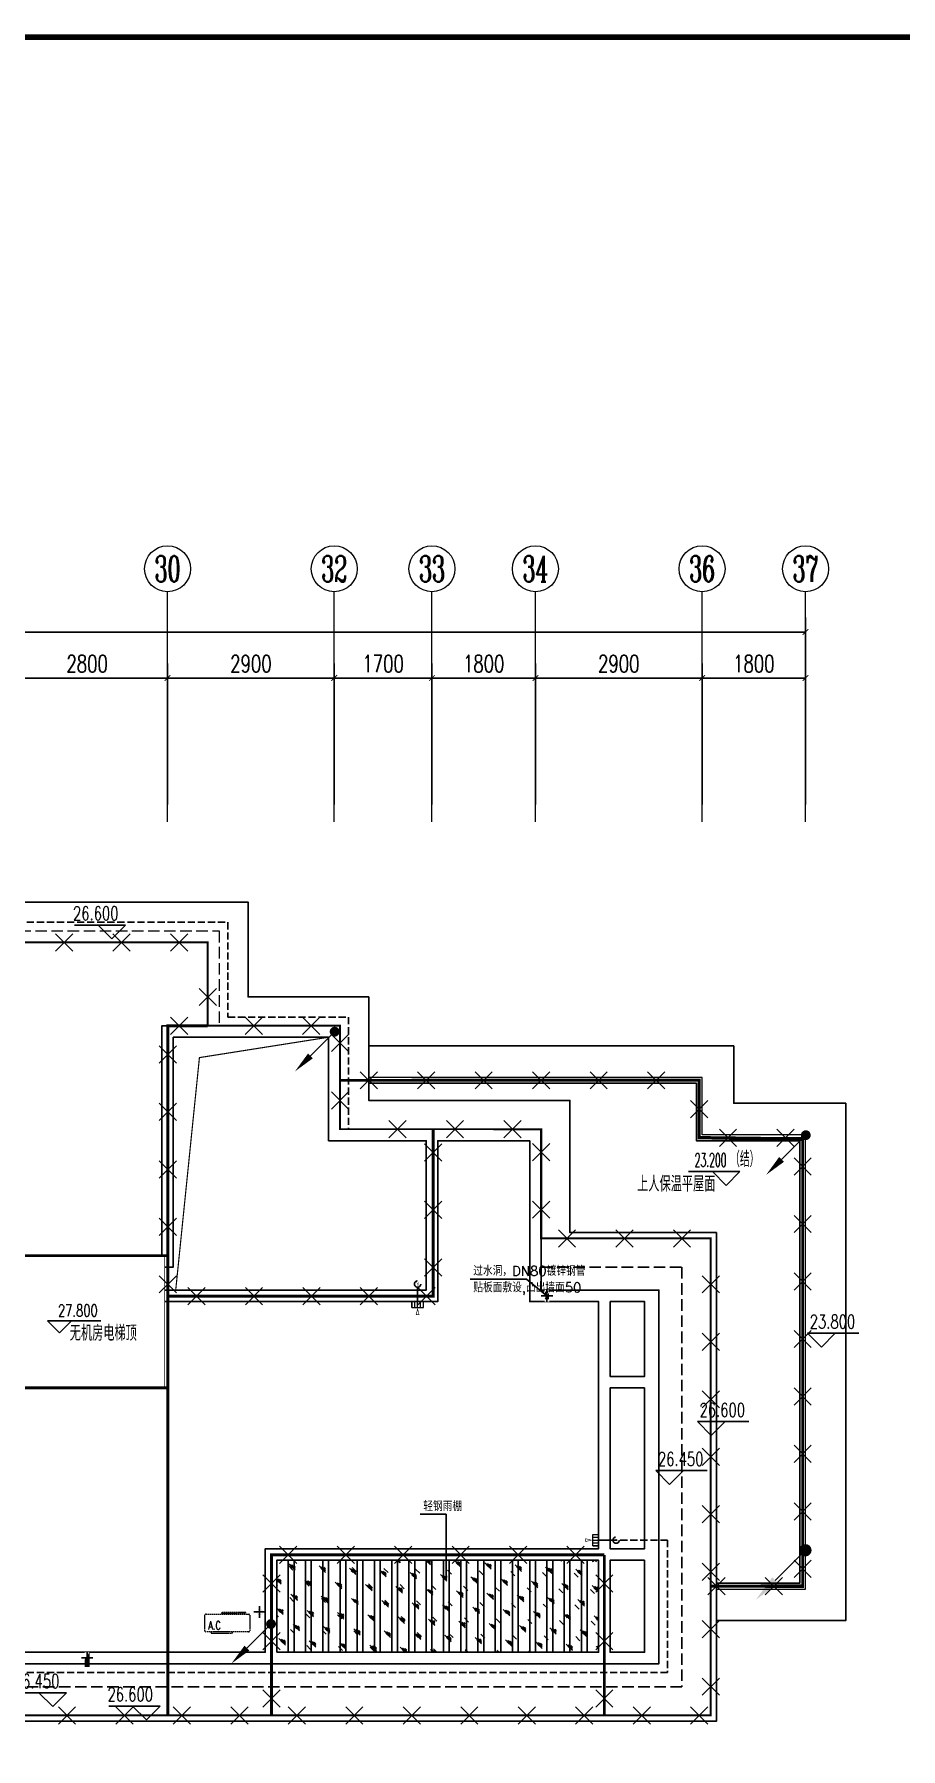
# Model space of a CAD drawing. Extents: x 3753737 to 4713801, y -857380 to 24339.
# Drawn here: x 4589929 to 4605004, y -719756 to -689927 of the extents above; entities that cross this region are included whole.
import ezdxf
from ezdxf.enums import TextEntityAlignment as Align

# ---------------------------------------------------------------- set-up
doc = ezdxf.new("R2010")
doc.units = 0
doc.header["$LTSCALE"] = 1000
doc.header["$MEASUREMENT"] = 0
for name, pattern in [('#P_--_20B1_001_t3$0$DASH', [0.35, 0.25, -0.1]), ('__DASH', [0.35, 0.25, -0.1]), ('DASH', [0.35, 0.25, -0.1])]:
    doc.linetypes.add(name, pattern=pattern)
doc.layers.get('0').update_dxf_attribs({"linetype": 'CONTINUOUS'})
doc.layers.get('Defpoints').update_dxf_attribs({"linetype": 'CONTINUOUS'})
for name, color, linetype in [('!!电气', 1, 'CONTINUOUS'), ('$RECOVER_210609100354-0', 7, 'CONTINUOUS'), ('DIM_ELEV', 3, 'CONTINUOUS'), ('DIM_LEAD', 3, 'CONTINUOUS'), ('LWIRE', 4, 'CONTINUOUS'), ('ROOF', 183, 'CONTINUOUS'), ('VPIPE-凝结', 150, 'CONTINUOUS'), ('VPIPE-雨水', 4, 'DASH'), ('WIRE-避雷', 4, 'CONTINUOUS'), ('保温', 6, 'CONTINUOUS'), ('机电标识类', 1, 'CONTINUOUS'), ('污水', 3, 'CONTINUOUS'), ('看线', 185, 'CONTINUOUS')]:
    doc.layers.add(name, color=color, linetype=linetype)
for name, color, linetype, lineweight in [('AXIS', 114, 'CONTINUOUS', 20), ('AXIS_TEXT', 7, 'CONTINUOUS', 20), ('PUB_TEXT', 7, 'CONTINUOUS', 20), ('图框', 147, 'CONTINUOUS', 20), ('平面-分水线', 189, 'CONTINUOUS', 15), ('平面-栏杆', 56, 'CONTINUOUS', 15), ('平面-看线', 252, 'CONTINUOUS', 15), ('平面-空调预留孔', 252, 'CONTINUOUS', 15), ('空调', 76, 'CONTINUOUS', 13)]:
    doc.layers.add(name, color=color, linetype=linetype, lineweight=lineweight)
doc.styles.add('_TCH_AXIS', font='COMPLEX', dxfattribs={"bigfont": 'GBCBIG'})
doc.styles.add('_TCH_DIM', font='SIMPLEX', dxfattribs={"bigfont": 'GBCBIG'})
doc.styles.add('_TCH_DIM_T3', font='SIMPLEX.shx', dxfattribs={"width": 0.7058823529411765, "bigfont": 'GBCBIG.shx'})
doc.styles.add('COMPLEX', font='COMPLEX')
doc.styles.get("Standard").update_dxf_attribs({"font": 'gbenor.shx', "bigfont": 'gbcbig.shx'})
doc.styles.add('TG_LINETYPE_THUND', font='SIMPLEX', dxfattribs={"width": 0.8, "height": 5.5, "bigfont": 'HZTXT'})
doc.linetypes.add('TG_×', pattern='A,2,0,["×",TG_LINETYPE_THUND,S=0.1,R=0,X=-0.23,Y=-0.21],0', length=2)
doc.dimstyles.new('_TCH_ARCH&&100', dxfattribs={"dimtxt": 297.5, "dimasz": 100, "dimexe": 250, "dimexo": 300, "dimgap": 100, "dimtad": 1, "dimdec": 0, "dimzin": 0, "dimdsep": 46, "dimtxsty": '_TCH_DIM_T3', "dimblk": 'ARCHTICK', "dimcen": 0.09, "dimclrt": 7, "dimazin": 2, "dimtfac": 1, "dimtdec": 0, "dimtix": 1, "dimtmove": 2, "dimatfit": 3, "dimfxl": 1, "dimtolj": 1, "dimtzin": 0, "dimarcsym": 0})

# ---------------------------------------------------------------- blocks, each defined once
blk = doc.blocks.new('rtyryrtyeeretee')
at = {"layer": '平面-空调预留孔', "color": 252, "linetype": 'DASH', "ltscale": 0.1}
for p, q in [((669748.8674389471, 343882.007023841), (669748.8674389471, 343872.007023841)), ((669758.8674389471, 343862.007023841), (670111.7031072036, 343862.007023841)), ((670121.7031072036, 343872.007023841), (670121.7031072036, 343882.007023841))]:
    blk.add_line(p, q, dxfattribs=at)
blk.add_lwpolyline([(670402.0143738759, 343882.0070238413), (669662.0143738759, 343882.007023841, -0.414213562373517), (669642.0143738759, 343902.007023841), (669642.0143738764, 344172.007023841, -0.414213562372746), (669662.0143738764, 344192.007023841), (670402.0143738755, 344192.007023841, -0.4142135623727947), (670422.0143738755, 344172.007023841), (670422.0143738759, 343902.0070238415, -0.4142135623733224)], format="xyb", close=True, dxfattribs=at)
blk.add_lwpolyline([(670352.8023801355, 344221.1163422599), (669932.984234771, 344221.1163422599), (669932.984234771, 344206.0022866031), (670352.8023801355, 344206.0022866031)], close=True, dxfattribs=at)
for centre, start, end in [((669758.8674389471, 343872.007023841), 180, 270), ((670111.7031072036, 343872.007023841), 270, 0)]:
    blk.add_arc(centre, 10, start, end, dxfattribs=at)
at = {"layer": '平面-空调预留孔', "color": 252, "linetype": 'DASH', "ltscale": 0.1, "style": '_TCH_DIM', "width": 0.7058823529411765}
blk.add_text('A.C', height=146.88, dxfattribs=at).set_placement((669701.4101996182, 343921.6318135191))
blk = doc.blocks.new('DFSFSF')
at = {"layer": '平面-分水线'}
for p, q in [((697141.9143252881, 775567.7311356195), (697141.9143252881, 775667.5561356199)), ((697342.3369560526, 775667.5561356199), (697142.6869560517, 775667.5561356199)), ((697342.3369560526, 775567.7311356195), (697142.6869560517, 775567.7311356195)), ((697193.1069603423, 775567.7311356195), (697193.1069603423, 775667.5561356199)), ((697242.5119560522, 775567.7311356195), (697242.5119560522, 775667.5561356199)), ((697291.916951762, 775567.7311356195), (697291.916951762, 775667.5561356199)), ((697342.3369560526, 775667.5561356199), (697342.3369560526, 775567.7311356195)), ((697342.3369560526, 775567.7311356195), (697342.3369560526, 775667.5561356199))]:
    blk.add_line(p, q, dxfattribs=at)
blk = doc.blocks.new('DFGDGDGD')
at = {"layer": '平面-分水线', "const_width": 10}
blk.add_lwpolyline([(697267.5119560522, 775440.6606483405), (697242.5119560522, 775540.6606483405), (697217.5119560522, 775440.6606483405)], close=True, dxfattribs=at)
blk.add_blockref('DFSFSF', (0, 0))
blk = doc.blocks.new('GDGDGDRGDR')
at = {"linetype": '__DASH', "ltscale": 0.1}
blk.add_wipeout([(425935.0893827186, 371498.33181868016), (425734.9359355549, 371498.33181859215), (425734.9359352478, 371418.331818531), (425935.08938238653, 371418.3318185004)], dxfattribs=at).dxf.layer = '污水'
at = {"layer": '机电标识类', "color": 250, "linetype": 'DASH', "ltscale": 400}
for p, q in [((425935.0893824034, 371458.3318185734), (425734.9359355539, 371458.3318185735)), ((425834.8193114293, 371358.3318185735), (425834.8193114294, 371558.3318185735))]:
    blk.add_line(p, q, dxfattribs=at)
at = {"layer": '污水', "linetype": '__DASH', "ltscale": 0.1, "const_width": 10}
blk.add_lwpolyline([(425935.0893824034, 371498.3318185734), (425734.9359355539, 371498.3318185735), (425734.9359355539, 371418.3318185735), (425935.0893824033, 371418.3318185734)], close=True, dxfattribs=at)
blk = doc.blocks.new('GDGDFDS')
at = {"layer": '保温', "linetype": 'Continuous', "ltscale": 10}
h = blk.add_hatch(dxfattribs=at)
h.set_pattern_fill('玻璃1', color=132, scale=50, style=0)
h.set_pattern_definition([(45, (100, 20), (-244.9417890030201, 244.9417890030201), [112, -288]), (45, (148, 40), (-244.9417890030201, 244.9417890030201), [48, -352]), (45, (100, 40), (-244.9417890030201, 244.9417890030201), [80, -320]), (45, (124, 20), (268.7005768508881, -268.7005768508881), [100, -300]), (45, (100, 0), (-244.9417890030201, 244.9417890030201), [160, -240]), (45, (100, 60), (-244.9417890030201, 244.9417890030201), [40, -360])])
h.paths.add_polyline_path([(429816.6387731368, 209506.9320951914), (429816.6387731368, 211106.9481932656), (424216.5786592269, 211107.0174670814), (424216.5786592269, 209507.0013690073)])
at = {"layer": '保温', "color": 252, "linetype": 'Continuous', "ltscale": 10, "true_color": 0x939598}
for p, q in [((424416.5786451383, 211107.0174653204), (424416.5786733155, 209507.0013672462)), ((424516.5786451383, 211107.0174670815), (424516.5786733155, 209507.0013690073)), ((424716.5786451387, 211106.9979751434), (424716.5786733159, 209506.9818770693)), ((424816.5786451387, 211106.9979769045), (424816.5786733159, 209506.9818788304)), ((425016.5786451388, 211106.9914819399), (425016.578673316, 209506.9753838657)), ((425116.5786451388, 211106.991483701), (425116.578673316, 209506.9753856268)), ((425316.5786451389, 211106.9849887363), (425316.5786733161, 209506.9688906622)), ((425416.5786451389, 211106.9849904974), (425416.5786733161, 209506.9688924233)), ((425616.578645139, 211106.9784955328), (425616.5786733162, 209506.9623974587)), ((425716.578645139, 211106.9784972939), (425716.5786733162, 209506.9623992197)), ((425916.5786451384, 211107.0174917362), (425916.5786733156, 209507.0013936621)), ((426016.5786451384, 211107.0174934973), (426016.5786733156, 209507.0013954232)), ((426216.5786451393, 211106.9655091257), (426216.5786733165, 209506.9494110516)), ((426316.5786451393, 211106.9655108868), (426316.5786733165, 209506.9494128127)), ((426516.5786451394, 211106.9590159222), (426516.5786733166, 209506.942917848)), ((426616.5786451394, 211106.9590176833), (426616.5786733166, 209506.9429196091)), ((426816.5786451395, 211106.9525227187), (426816.5786733167, 209506.9364246445)), ((426916.5786451395, 211106.9525244797), (426916.5786733167, 209506.9364264056)), ((427116.5786451396, 211106.9460295151), (427116.5786733169, 209506.929931441)), ((427216.5786451396, 211106.9460312762), (427216.5786733169, 209506.929933202)), ((427416.5786451384, 211107.0175181521), (427416.5786733156, 209507.001420078)), ((427516.5786451384, 211107.0175199132), (427516.5786733156, 209507.0014218391)), ((427716.5786451399, 211106.933043108), (427716.5786733172, 209506.9169450339)), ((427816.5786451399, 211106.9330448691), (427816.5786733172, 209506.916946795)), ((428016.5786451385, 211107.0175287185), (428016.5786733157, 209507.0014306443)), ((428116.5786451385, 211107.0175304796), (428116.5786733157, 209507.0014324054)), ((428316.5786451402, 211106.920056701), (428316.5786733174, 209506.9039586268)), ((428416.5786451402, 211106.920058462), (428416.5786733174, 209506.9039603879)), ((428616.5786451384, 211107.0175392848), (428616.5786733156, 209507.0014412107)), ((428716.5786451384, 211107.0175410459), (428716.5786733156, 209507.0014429718)), ((428916.5786451403, 211106.9070702939), (428916.5786733176, 209506.8909722197)), ((429016.5786451403, 211106.9070720549), (429016.5786733176, 209506.8909739808)), ((429216.5786451405, 211106.9005770904), (429216.5786733177, 209506.8844790162)), ((429316.5786451405, 211106.9005788514), (429316.5786733177, 209506.8844807773)), ((429516.5786451406, 211106.8940838868), (429516.5786733178, 209506.8779858127)), ((429616.5786451406, 211106.8940856479), (429616.5786733178, 209506.8779875737))]:
    blk.add_line(p, q, dxfattribs=at)
blk = doc.blocks.new('_ArchTick')
at = {"color": 0, "linetype": 'ByBlock', "const_width": 0.15}
blk.add_lwpolyline([(-0.5, -0.5), (0.5, 0.5)], dxfattribs=at)
blk = doc.blocks.new('*D678')
at = {"layer": 'AXIS', "color": 0, "lineweight": -2, "transparency": 16777216}
for p, q in [((1.86079389109599e-09, 14849.99999753456), (1.860992896200931e-09, 18099.99999884133)), ((49999.99999929743, 14849.99999756904), (49999.99999929743, 18099.99999884133)), ((1.860977588115942e-09, 17849.99999884133), (49999.99999929743, 17849.99999884133))]:
    blk.add_line(p, q, dxfattribs=at)
at = {"layer": 'Defpoints', "color": 0, "transparency": 16777216}
for p in [(49999.99999929743, 17849.99999884133), (1.860775521394003e-09, 14549.99999753456), (49999.99999929743, 14549.99999756904)]:
    blk.add_point(p, dxfattribs=at)
at = {"layer": 'AXIS', "color": 0, "lineweight": -2, "transparency": 16777216, "xscale": 100, "yscale": 100, "zscale": 100, "rotation": 180}
blk.add_blockref('_ArchTick', (1.860977588115942e-09, 17849.99999884133), dxfattribs=at)
at = {"layer": 'AXIS', "color": 0, "lineweight": -2, "transparency": 16777216, "xscale": 100, "yscale": 100, "zscale": 100}
blk.add_blockref('_ArchTick', (49999.99999929743, 17849.99999884133), dxfattribs=at)
at = {"layer": 'AXIS', "color": 7, "transparency": 16777216, "insert": (24999.99999964965, 18098.74999884133), "char_height": 297.5, "attachment_point": 5, "style": '_TCH_DIM_T3'}
blk.add_mtext('\\A1;50000', dxfattribs=at)
blk = doc.blocks.new('*D690')
at = {"layer": 'AXIS', "color": 0, "lineweight": -2, "transparency": 16777216}
for p, q in [((48199.99999929756, 14849.9999976932), (48199.99999929756, 17299.99999761824)), ((48199.99999929756, 17049.99999761824), (49999.99999929779, 17049.99999761824)), ((49999.99999929779, 14849.99999760324), (49999.99999929779, 17299.99999761824))]:
    blk.add_line(p, q, dxfattribs=at)
at = {"layer": 'Defpoints', "color": 0, "transparency": 16777216}
for p in [(49999.99999929779, 17049.99999761824), (48199.99999929756, 14549.9999976932), (49999.99999929779, 14549.99999760324)]:
    blk.add_point(p, dxfattribs=at)
at = {"layer": 'AXIS', "color": 0, "lineweight": -2, "transparency": 16777216, "xscale": 100, "yscale": 100, "zscale": 100, "rotation": 180}
blk.add_blockref('_ArchTick', (48199.99999929756, 17049.99999761824), dxfattribs=at)
at = {"layer": 'AXIS', "color": 0, "lineweight": -2, "transparency": 16777216, "xscale": 100, "yscale": 100, "zscale": 100}
blk.add_blockref('_ArchTick', (49999.99999929779, 17049.99999761824), dxfattribs=at)
at = {"layer": 'AXIS', "color": 7, "transparency": 16777216, "insert": (49099.99999929767, 17298.74999761824), "char_height": 297.5, "attachment_point": 5, "style": '_TCH_DIM_T3'}
blk.add_mtext('\\A1;1800', dxfattribs=at)
blk = doc.blocks.new('*D691')
at = {"layer": 'AXIS', "color": 0, "lineweight": -2, "transparency": 16777216}
for p, q in [((45300.00000007294, 14849.99999783813), (45300.00000007294, 17299.99999773569)), ((45300.00000007294, 17049.99999773569), (48199.99999929756, 17049.99999773569)), ((48199.99999929756, 14849.9999976932), (48199.99999929756, 17299.99999773569))]:
    blk.add_line(p, q, dxfattribs=at)
at = {"layer": 'Defpoints', "color": 0, "transparency": 16777216}
for p in [(48199.99999929756, 17049.99999773569), (45300.00000007294, 14549.99999783813), (48199.99999929756, 14549.9999976932)]:
    blk.add_point(p, dxfattribs=at)
at = {"layer": 'AXIS', "color": 0, "lineweight": -2, "transparency": 16777216, "xscale": 100, "yscale": 100, "zscale": 100, "rotation": 180}
blk.add_blockref('_ArchTick', (45300.00000007294, 17049.99999773569), dxfattribs=at)
at = {"layer": 'AXIS', "color": 0, "lineweight": -2, "transparency": 16777216, "xscale": 100, "yscale": 100, "zscale": 100}
blk.add_blockref('_ArchTick', (48199.99999929756, 17049.99999773569), dxfattribs=at)
at = {"layer": 'AXIS', "color": 7, "transparency": 16777216, "insert": (46749.99999968525, 17298.74999773569), "char_height": 297.5, "attachment_point": 5, "style": '_TCH_DIM_T3'}
blk.add_mtext('\\A1;2900', dxfattribs=at)
blk = doc.blocks.new('*D692')
at = {"layer": 'AXIS', "color": 0, "lineweight": -2, "transparency": 16777216}
for p, q in [((43499.99999939697, 14849.99999792809), (43499.99999939697, 17299.99999785313)), ((43499.99999939697, 17049.99999785313), (45300.00000007293, 17049.99999785313)), ((45300.00000007293, 14849.99999783813), (45300.00000007293, 17299.99999785313))]:
    blk.add_line(p, q, dxfattribs=at)
at = {"layer": 'Defpoints', "color": 0, "transparency": 16777216}
for p in [(45300.00000007293, 17049.99999785313), (43499.99999939697, 14549.99999792809), (45300.00000007293, 14549.99999783813)]:
    blk.add_point(p, dxfattribs=at)
at = {"layer": 'AXIS', "color": 0, "lineweight": -2, "transparency": 16777216, "xscale": 100, "yscale": 100, "zscale": 100, "rotation": 180}
blk.add_blockref('_ArchTick', (43499.99999939697, 17049.99999785313), dxfattribs=at)
at = {"layer": 'AXIS', "color": 0, "lineweight": -2, "transparency": 16777216, "xscale": 100, "yscale": 100, "zscale": 100}
blk.add_blockref('_ArchTick', (45300.00000007293, 17049.99999785313), dxfattribs=at)
at = {"layer": 'AXIS', "color": 7, "transparency": 16777216, "insert": (44399.99999973495, 17298.74999785313), "char_height": 297.5, "attachment_point": 5, "style": '_TCH_DIM_T3'}
blk.add_mtext('\\A1;1800', dxfattribs=at)
blk = doc.blocks.new('*D693')
at = {"layer": 'AXIS', "color": 0, "lineweight": -2, "transparency": 16777216}
for p, q in [((41800.0000005343, 14849.99999801305), (41800.0000005343, 17299.99999794059)), ((41800.0000005343, 17049.99999794059), (43499.99999939698, 17049.99999794059)), ((43499.99999939698, 14849.99999792809), (43499.99999939698, 17299.99999794059))]:
    blk.add_line(p, q, dxfattribs=at)
at = {"layer": 'Defpoints', "color": 0, "transparency": 16777216}
for p in [(43499.99999939698, 17049.99999794059), (41800.0000005343, 14549.99999801305), (43499.99999939698, 14549.99999792809)]:
    blk.add_point(p, dxfattribs=at)
at = {"layer": 'AXIS', "color": 0, "lineweight": -2, "transparency": 16777216, "xscale": 100, "yscale": 100, "zscale": 100, "rotation": 180}
blk.add_blockref('_ArchTick', (41800.0000005343, 17049.99999794059), dxfattribs=at)
at = {"layer": 'AXIS', "color": 0, "lineweight": -2, "transparency": 16777216, "xscale": 100, "yscale": 100, "zscale": 100}
blk.add_blockref('_ArchTick', (43499.99999939698, 17049.99999794059), dxfattribs=at)
at = {"layer": 'AXIS', "color": 7, "transparency": 16777216, "insert": (42649.99999996564, 17298.74999794059), "char_height": 297.5, "attachment_point": 5, "style": '_TCH_DIM_T3'}
blk.add_mtext('\\A1;1700', dxfattribs=at)
blk = doc.blocks.new('*D694')
at = {"layer": 'AXIS', "color": 0, "lineweight": -2, "transparency": 16777216}
for p, q in [((38899.99999992876, 14849.99999815797), (38899.99999992876, 17299.99999805553)), ((38899.99999992876, 17049.99999805553), (41800.0000005343, 17049.99999805553)), ((41800.0000005343, 14849.99999801305), (41800.0000005343, 17299.99999805553))]:
    blk.add_line(p, q, dxfattribs=at)
at = {"layer": 'Defpoints', "color": 0, "transparency": 16777216}
for p in [(41800.0000005343, 17049.99999805553), (38899.99999992876, 14549.99999815797), (41800.0000005343, 14549.99999801305)]:
    blk.add_point(p, dxfattribs=at)
at = {"layer": 'AXIS', "color": 0, "lineweight": -2, "transparency": 16777216, "xscale": 100, "yscale": 100, "zscale": 100, "rotation": 180}
blk.add_blockref('_ArchTick', (38899.99999992876, 17049.99999805553), dxfattribs=at)
at = {"layer": 'AXIS', "color": 0, "lineweight": -2, "transparency": 16777216, "xscale": 100, "yscale": 100, "zscale": 100}
blk.add_blockref('_ArchTick', (41800.0000005343, 17049.99999805553), dxfattribs=at)
at = {"layer": 'AXIS', "color": 7, "transparency": 16777216, "insert": (40350.00000023153, 17298.74999805553), "char_height": 297.5, "attachment_point": 5, "style": '_TCH_DIM_T3'}
blk.add_mtext('\\A1;2900', dxfattribs=at)
blk = doc.blocks.new('*D695')
at = {"layer": 'AXIS', "color": 0, "lineweight": -2, "transparency": 16777216}
for p, q in [((36099.99999899179, 14849.99999829791), (36099.99999899179, 17299.99999819796)), ((36099.99999899179, 17049.99999819796), (38899.99999992875, 17049.99999819796)), ((38899.99999992875, 14849.99999815797), (38899.99999992875, 17299.99999819796))]:
    blk.add_line(p, q, dxfattribs=at)
at = {"layer": 'Defpoints', "color": 0, "transparency": 16777216}
for p in [(38899.99999992875, 17049.99999819796), (36099.99999899179, 14549.99999829791), (38899.99999992875, 14549.99999815797)]:
    blk.add_point(p, dxfattribs=at)
at = {"layer": 'AXIS', "color": 0, "lineweight": -2, "transparency": 16777216, "xscale": 100, "yscale": 100, "zscale": 100, "rotation": 180}
blk.add_blockref('_ArchTick', (36099.99999899179, 17049.99999819796), dxfattribs=at)
at = {"layer": 'AXIS', "color": 0, "lineweight": -2, "transparency": 16777216, "xscale": 100, "yscale": 100, "zscale": 100}
blk.add_blockref('_ArchTick', (38899.99999992875, 17049.99999819796), dxfattribs=at)
at = {"layer": 'AXIS', "color": 7, "transparency": 16777216, "insert": (37499.99999946027, 17298.74999819796), "char_height": 297.5, "attachment_point": 5, "style": '_TCH_DIM_T3'}
blk.add_mtext('\\A1;2800', dxfattribs=at)
blk = doc.blocks.new('_AXISO')
blk.add_circle((0, 0), 0.5)
at = {"layer": 'AXIS_TEXT', "style": 'COMPLEX', "width": 1.041666666666667}
blk.add_attdef('A', text='', height=0.56, dxfattribs=at).set_placement((-0.25, -0.28), (0.25, -0.28), align=Align.FIT)
blk = doc.blocks.new('$TelecSys$00000080')
for p, q in [((-0.7000000000007276, -0.7000000000007276), (0, 0)), ((0.1041666666678793, 0.1041666666660603), (0.1041666666678793, 0.1041666666660603)), ((-0.1041666666678793, -0.1041666666660603), (-0.1041666666678793, -0.1041666666660603))]:
    blk.add_line(p, q)
at = {"const_width": 0.1425}
blk.add_lwpolyline([(0.07125000000087311, 0, 1), (-0.07125000000087311, 0, 1)], format="xyb", close=True, dxfattribs=at)
blk.add_solid([(-0.6300000000010186, -0.7700000000004366), (-0.7700000000004366, -0.6299999999991996), (-1.150000000001455, -1.149999999999636)])
at = {"width": 0.8, "flags": 9}
blk.add_attdef('A', (0, 0), '', height=2e-05, rotation=180, dxfattribs=at)
blk = doc.blocks.new('$TelecSys$00000009')
for p, q in [((-0.5, 0.5), (0.5, -0.5)), ((0.5, 0.5), (-0.5, -0.5))]:
    blk.add_line(p, q)
blk = doc.blocks.new('A$C1F33016B')
at = {"layer": '$RECOVER_210609100354-0', "color": 252, "const_width": 8}
blk.add_lwpolyline([(38849.99999452196, 6999.9999988419), (36150.00000426173, 6999.9999988419), (36150.00000426173, 4699.999998799525), (38849.99999452196, 4699.999998799525)], close=True, dxfattribs=at)
at = {"color": 252, "const_width": 20}
blk.add_lwpolyline([(39041.42135833949, 6399.999994003912), (39453.92135829851, 10445.49999882374), (41700.00006082188, 10799.99999900162)], dxfattribs=at)
at = {"layer": 'AXIS'}
for p, q in [((38899.99999992829, 14549.99999813573), (38900.00000012721, 18549.99999813573)), ((41800.00000053458, 14549.99999799905), (41800.00000073585, 18549.99999799905)), ((43499.9999993965, 14549.99999790546), (43499.99999959543, 18549.99999790546)), ((45300.00000007264, 14549.9999978086), (45300.00000027391, 18549.9999978086)), ((48199.99999929778, 14549.99999766331), (48199.99999949905, 18549.99999766331)), ((49999.99999929778, 14549.99999757344), (49999.99999949905, 18549.99999757344))]:
    blk.add_line(p, q, dxfattribs=at)
at = {"layer": 'DIM_ELEV'}
for p, q in [((38170.50004919805, 12750.97388607683), (37278.24966579815, 12750.97388607683)), ((37930.50004919805, 12510.97388607683), (37690.50004919805, 12750.97388607683)), ((37930.50004919805, 12510.97388607683), (38170.50004919805, 12750.97388607683)), ((37020.14023705479, 5657.138942205347), (36810.14023705479, 5867.138942205347)), ((36810.14023705479, 5867.138942205347), (37741.02889857092, 5867.138942205347)), ((37020.14023705479, 5657.138942205347), (37230.14023705479, 5867.138942205347)), ((48359.00004442595, 3872.499998903368), (48119.00004442595, 4112.499998903368)), ((48119.00004442595, 4112.499998903368), (49011.25042782584, 4112.499998903368)), ((48359.00004442595, 3872.499998903368), (48599.00004442595, 4112.499998903368)), ((47635.57876173966, 3019.000001498032), (47395.57876173966, 3259.000001498032)), ((47395.57876173966, 3259.000001498032), (48287.82914513955, 3259.000001498032)), ((47635.57876173966, 3019.000001498032), (47875.57876173966, 3259.000001498032)), ((37141.57876238972, -606.4999994828831), (36249.32837898983, -606.4999994828831)), ((36901.57876238972, -846.4999994828831), (36661.57876238972, -606.4999994828831)), ((36901.57876238972, -846.4999994828831), (37141.57876238972, -606.4999994828831)), ((38770.50004919805, -838.0261122295633), (37878.24966579815, -838.0261122295633)), ((38530.50004919805, -1078.026112229563), (38290.50004919805, -838.0261122295633)), ((38530.50004919805, -1078.026112229563), (38770.50004919805, -838.0261122295633))]:
    blk.add_line(p, q, dxfattribs=at)
at = {"layer": 'DIM_ELEV', "color": 251}
for p, q in [((48858.46384417266, 8462.932664352003), (47966.21346077323, 8462.932664352003)), ((48618.46384417266, 8222.932664352003), (48378.46384417266, 8462.932664352003)), ((48618.46384417266, 8222.932664352003), (48858.46384417266, 8462.932664352003)), ((50276.07870056015, 5409.136907817796), (50036.07870056015, 5649.136907817796)), ((50036.07870056015, 5649.136907817796), (50928.32908396004, 5649.136907817796)), ((50276.07870056015, 5409.136907817796), (50516.07870056015, 5649.136907817796))]:
    blk.add_line(p, q, dxfattribs=at)
at = {"layer": 'DIM_LEAD', "color": 252}
for p, q in [((45144.57870209496, 6590.498643837404), (44166.07870209496, 6590.498643837404)), ((43748.49348537251, 2503.498643837404), (43297.07214064524, 2503.498643837404)), ((43748.49349053204, 1417.498842426809), (43748.49348537251, 2503.498643837404)), ((43748.49349053204, 1417.498842426809), (43748.49348537251, 2503.498643837404)), ((43748.49349053204, 1417.498842426809), (43748.49348537251, 2503.498643837404)), ((43748.49349053204, 1417.498842426809), (43748.49348537251, 2503.498643837404))]:
    blk.add_line(p, q, dxfattribs=at)
at = {"layer": 'DIM_LEAD', "color": 252, "const_width": 20}
blk.add_lwpolyline([(43748.49349057954, 1407.498842426809, 1), (43748.49349048454, 1427.498842426809, 1)], format="xyb", close=True, dxfattribs=at)
blk.add_lwpolyline([(43748.49349057954, 1407.498842426809, 1), (43748.49349048454, 1427.498842426809, 1)], format="xyb", close=True, dxfattribs=at)
blk.add_lwpolyline([(43748.49349057954, 1407.498842426809, 1), (43748.49349048454, 1427.498842426809, 1)], format="xyb", close=True, dxfattribs=at)
blk.add_lwpolyline([(43748.49349057954, 1407.498842426809, 1), (43748.49349048454, 1427.498842426809, 1)], format="xyb", close=True, dxfattribs=at)
at = {"layer": 'ROOF', "color": 252, "ltscale": 0.8}
for points in [[(27249.98847149499, 1900.000006468967), (27249.98863871954, 6899.999991594814), (29100.00004994497, 6899.999991710298), (29100.00004963577, 9699.999991236487), (32600.00004876032, 9699.999991323333), (32600.00004871562, 11499.99999907031), (34700.00106946845, 11499.99999892991), (34700.00106958486, 13150.00000285031), (40299.99904567283, 13149.9999984121), (40299.99904424231, 11499.9999989341), (42400.00006067008, 11499.9999990568), (42400.00006077252, 9699.99999118247), (45900.00006058626, 9699.999991131015), (45900.00018081442, 7400.001628744882), (46600.00018126238, 7400.001628465019)], [(39600.00006019697, 10999.9999990263), (39600.00006019697, 12449.99999882351), (35400.00005926006, 12449.99999882351), (35400.00005926006, 10999.9999990263), (36200.00005917531, 10999.9999990263), (36200.00006137043, 8400.27025674237), (34200.20408972166, 8400.270255054114), (34200.20408972166, 8999.999999580905), (29800.00005914178, 8999.999999580905), (29800.00005914178, 6199.999999793712), (27949.98863872234, 6199.999999749474), (27949.98863872234, 1900.068179056048), (34400.04295058083, 1899.931803827174), (34400.04240705445, 99.99999998975545), (40599.9575778814, 100.0000000107102), (40599.95812140778, 1899.939857619116), (46400.01147988439, 1900.062273277901), (46400.00056727789, 6199.99999175407), (45200.00005907286, 6199.999992233701), (45200.00006029941, 8999.99999114126), (43600.00006028265, 8999.99999120878), (43600.00006022304, 6199.999999791384), (38849.99999452196, 6199.999999791384)], [(38800.00006019697, 6999.9999988419), (38800.00006019697, 10999.9999990263), (39600.00006019697, 10999.9999990263)], [(38850.02252044249, 6799.996107412968), (39000.00006027427, 6799.995862165), (39000.00005986635, 10799.99999900162), (41700.00006082188, 10799.99999896553), (41700.0000607986, 8999.99879467301), (43400.00006035343, 8999.99879463669), (43400.00006029755, 6399.999992001802), (38850.00005673245, 6399.999997232575)], [(48450.00003846548, 649.9999970309436), (50699.99999928474, 649.9999896022491), (50699.9999994617, 9649.99395020958), (48749.99999763817, 9650.018115234096), (48749.9999975739, 10649.9999912614), (42400.00006071851, 10649.99999139784)], [(48450.00004991237, 1299.999996865634), (49899.99999929685, 1299.999991850462), (49899.99999944866, 9000.002676410135), (48099.99999768008, 9000.026841434184), (48099.99999761581, 9999.99999127537), (42400.00006075576, 9999.999991397839)], [(46600.00018126238, 7400.001628465019), (48449.98877907172, 7400.001627369784), (48450.00007808954, 2899.999998201616), (48450.00007808954, 2899.999998201616), (48450.00000764616, -1099.999999482883), (26550.00008945167, -1099.999999482883), (26550.00008389354, 99.99999419599771), (25000.0000571236, 99.99999852571636)], [(45400.00004702806, 7300.001595500857), (48350.00006422121, 7300.001635620371), (48350.00000940822, -999.9999994828831), (26650.00008898787, -999.9999994828831), (26650.00008343067, 199.9999939166009), (25000.000057403, 199.9999985257164)], [(45400.00004702806, 7300.001595500857), (45400.00005926751, 6399.999992154073), (47449.99999941699, 6400.000001535285), (47449.99999941699, -99.99999948288314), (27550.00007612817, -100.0000007869676), (27550.00007612817, 1899.999997639563), (27249.98863871954, 1899.999998943415)], [(46600.00005955249, 6199.999988187104), (47199.98555797525, 6199.999775056262), (47199.98994026892, 4899.99999251496), (46600.00005848892, 4900.000007299008), (46600.00005955249, 6199.999988187104)], [(47199.99061446823, 4700.000005535781), (47200.00005325861, 1899.999984931201), (46600.00005603395, 1900.000013988931), (46600.00005848892, 4699.999992142897), (47199.99061446823, 4700.000005535781)]]:
    blk.add_lwpolyline(points, dxfattribs=at)
at = {"layer": 'ROOF', "color": 252, "linetype": '__DASH', "ltscale": 0.8}
blk.add_lwpolyline([(45400.00005382765, 6799.999736199155), (47849.98901562393, 6800.00252925558), (47850.00001821294, -499.9999994828831), (27150.0000866726, -499.9999994828831), (27150.0000811154, 699.9999925198499), (25000.00005879998, 699.9999985257164)], dxfattribs=at)
at = {"layer": 'ROOF', "color": 252, "ltscale": 0.8}
for points in [[(40799.93324691989, 100.0000005171169), (40799.93324691989, 1699.87757561449), (46399.99343711976, 1700.016098590568), (46399.99342971016, 100.0000005171169)], [(47199.99343796819, 1699.999991441611), (46599.99343796819, 1699.999991441611), (46599.99343796819, 100.0000000004657), (47199.99343796819, 100.0000000004657)]]:
    blk.add_lwpolyline(points, close=True, dxfattribs=at)
at = {"layer": 'VPIPE-凝结', "color": 252}
for p, q in [((43250.01285656728, 6199.999999795575), (43250.01282322686, 6449.999906104757)), ((46400.01090591028, 2050.075069551356), (46650.01081221923, 2050.075036210474))]:
    blk.add_line(p, q, dxfattribs=at)
at = {"layer": 'VPIPE-雨水', "color": 252}
for centre in [(43250.05453278124, 6504.999890289502), (46705.01079640444, 2050.116745764622)]:
    blk.add_circle(centre, 55, dxfattribs=at)
at = {"layer": '平面-栏杆', "color": 251, "true_color": 0x636466}
for points in [[(48450.00004815124, 1199.999996865634), (49999.99999929499, 1199.999991504475), (49999.99999945052, 9100.001333917491), (48199.99999767356, 9100.025498942006), (48199.99999760929, 10099.99999127304), (42400.00006075017, 10099.99999139784)], [(48450.00004903134, 1249.999996865634), (49949.99999929592, 1249.999991677701), (49949.99999944959, 9050.002005163813), (48149.99999767728, 9050.026170188095), (48149.99999761209, 10049.99999127421), (42400.00006075203, 10049.99999139784)]]:
    blk.add_lwpolyline(points, dxfattribs=at)
at = {"layer": '平面-看线', "linetype": 'DASH', "ltscale": 0.8}
blk.add_lwpolyline([(27550.00007612817, 1899.999997639563), (27749.98863871954, 1899.999998943415), (27749.98863871954, 6399.999991626013), (29600.00005000085, 6399.999991741264), (29600.00004969072, 9199.999991248827), (33100.00004877243, 9199.99999133544), (33100.00004872773, 10999.99999903701), (35200.00106943399, 10999.99999889685), (35200.00106954947, 12650.00000245403), (39799.99904523976, 12649.99999880837), (39799.99904380925, 10999.99999890476), (41900.00006069802, 10999.9999990277), (41900.00006080046, 9199.999991189688), (45400.00006038696, 9199.999991138466), (45400.000059627, 7300.001595500857)], dxfattribs=at)
at = {"layer": '机电标识类', "color": 250, "linetype": 'DASH', "ltscale": 400}
for p, q in [((40499.9554063729, 699.9920267959824), (40499.95566322142, 899.9918125957483)), ((40399.95552081009, 799.991952399374), (40599.95552081009, 799.9917582281632))]:
    blk.add_line(p, q, dxfattribs=at)
at = {"layer": '看线', "color": 252, "linetype": '#P_--_20B1_001_t3$0$DASH', "ltscale": 0.5}
blk.add_lwpolyline([(32950.00004877243, 9199.999991331715), (32950.000048724, 11149.99999904679), (35050.00106944423, 11149.99999890663), (35050.00106956065, 12800.00000257278), (39949.99904536922, 12799.99999868963), (39949.9990439387, 11149.99999891361), (42050.00006068964, 11149.99999903631), (42050.00006079022, 9199.999991187593)], dxfattribs=at)
at = {"layer": '空调', "color": 1, "linetype": 'DASH', "const_width": 2}
blk.add_lwpolyline([(40549.95552081009, 799.9920326166321, -0.999999145628318), (40449.95552081009, 799.9919038566295, -0.9999991456387952), (40549.95552081009, 799.991806771257)], format="xyb", dxfattribs=at)
at = {"xscale": -1}
for name, p in [('DFGDGDGD', (740492.5248126197, -769467.5561358242)), ('GDGDFDS', (470616.5721406448, -209407.0013561628))]:
    blk.add_blockref(name, p, dxfattribs=at)
at = {"rotation": 270}
blk.add_blockref('DFGDGDGD', (-729267.5452297092, 699292.5870256035), dxfattribs=at)
at = {"color": 252}
blk.add_blockref('rtyryrtyeeretee', (-630093.5397857446, -343428.8808007177), dxfattribs=at)
at = {"layer": 'AXIS'}
ref = blk.add_blockref('_AXISO', (38900.00000014711, 18949.99999813573), dxfattribs=dict(at, xscale=800, yscale=800, zscale=800))
ref.add_attrib('A', '30', dxfattribs={"layer": 'AXIS_TEXT', "height": 452.5483399593904, "style": '_TCH_AXIS', "width": 0.6363636363636415}).set_placement((38673.72583016741, 18723.72582815603), (39126.2741701268, 18723.72582815603), align=Align.FIT)
ref = blk.add_blockref('_AXISO', (41800.00000075597, 18949.99999799905), dxfattribs=dict(at, xscale=800, yscale=800, zscale=800))
ref.add_attrib('A', '32', dxfattribs={"layer": 'AXIS_TEXT', "height": 452.5483399593904, "style": '_TCH_AXIS', "width": 0.6363636363636413}).set_placement((41573.72583077627, 18723.72582801936), (42026.27417073567, 18723.72582801936), align=Align.FIT)
ref = blk.add_blockref('_AXISO', (43499.99999961532, 18949.99999790546), dxfattribs=dict(at, xscale=800, yscale=800, zscale=800))
ref.add_attrib('A', '33', dxfattribs={"layer": 'AXIS_TEXT', "height": 452.5483399593904, "style": '_TCH_AXIS', "width": 0.6363636363636415}).set_placement((43273.72582963562, 18723.72582792576), (43726.27416959502, 18723.72582792576), align=Align.FIT)
ref = blk.add_blockref('_AXISO', (45300.00000029404, 18949.9999978086), dxfattribs=dict(at, xscale=800, yscale=800, zscale=800))
ref.add_attrib('A', '34', dxfattribs={"layer": 'AXIS_TEXT', "height": 452.5483399593904, "style": '_TCH_AXIS', "width": 0.6000000000000049}).set_placement((45073.72583031434, 18723.7258278289), (45526.27417027373, 18723.7258278289), align=Align.FIT)
ref = blk.add_blockref('_AXISO', (48199.99999951918, 18949.99999766331), dxfattribs=dict(at, xscale=800, yscale=800, zscale=800))
ref.add_attrib('A', '36', dxfattribs={"layer": 'AXIS_TEXT', "height": 452.5483399593904, "style": '_TCH_AXIS', "width": 0.6363636363636415}).set_placement((47973.72582953948, 18723.72582768361), (48426.27416949887, 18723.72582768361), align=Align.FIT)
ref = blk.add_blockref('_AXISO', (49999.99999951918, 18949.99999757344), dxfattribs=dict(at, xscale=800, yscale=800, zscale=800))
ref.add_attrib('A', '37', dxfattribs={"layer": 'AXIS_TEXT', "height": 452.5483399593904, "style": '_TCH_AXIS', "width": 0.6363636363636412}).set_placement((49773.72582953948, 18723.72582759374), (50226.27416949887, 18723.72582759374), align=Align.FIT)
at = {"layer": 'DIM_ELEV', "color": 7, "style": '_TCH_DIM'}
for s, height, width, p in [('26.600', 238, 0.7058823529411765, (37254.24966579815, 12834.9738860768)), ('23.200', 238, 0.4941176470588236, (48070.39930429775, 8543.012664352078)), ('（结）', 270.0709219858156, 0.7, (48686.39930429775, 8543.012664352078)), ('27.800', 208.25, 0.7058823529411765, (36992.02889857092, 5940.638942205347)), ('23.800', 238, 0.7058823529411765, (50072.32908396004, 5733.136907817767)), ('26.600', 238, 0.7058823529411765, (48155.25042782584, 4196.499998903339)), ('26.450', 238, 0.7058823529411765, (47431.82914513955, 3343.000001498003)), ('26.450', 238, 0.7058823529411765, (36225.32837898983, -522.4999994829122)), ('26.600', 238, 0.7058823529411765, (37854.24966579815, -754.0261122295924))]:
    blk.add_text(s, height=height, dxfattribs=dict(at, width=width)).set_placement(p)
at = {"layer": 'DIM_LEAD', "color": 252, "style": '_TCH_DIM'}
for s, p in [('过水洞，DN80镀锌钢管', (44218.57870209496, 6649.824884972155)), ('轻钢雨棚', (43349.57214064524, 2555.998643837404))]:
    blk.add_text(s, height=168.7943262411347, dxfattribs=at).set_placement(p)
at = {"layer": 'PUB_TEXT', "color": 252}
for s, p in [('上人保温平屋面', (47070.04363102466, 8113.611687241588)), ('无机房电梯顶', (37198.1349182874, 5517.817965094699))]:
    blk.add_text(s, height=270.0709219858156, dxfattribs=at).set_placement(p)
at = {"layer": 'PUB_TEXT', "color": 252, "width": 0.6}
for p in [(43231.85453278125, 6476.999890289735), (46686.81079640445, 2022.116745764622)]:
    blk.add_text('YL', height=56.00000000000001, dxfattribs=at).set_placement(p)
at = {"layer": 'AXIS'}
for p1, p2, distance, text, picture, middle in [((1.860775521394003e-09, 14549.99999753456), (49999.99999929743, 14549.99999756904), 3300.0000012722885, '50000', '*D678', (24999.99999964965, 18098.74999884133)), ((36099.99999899179, 14549.99999829791), (38899.99999992875, 14549.99999815797), 2500.0000000399905, '2800', '*D695', (37499.99999946027, 17298.74999819796)), ((38899.99999992876, 14549.99999815797), (41800.0000005343, 14549.99999801305), 2500.000000042479, '2900', '*D694', (40350.00000023153, 17298.74999805553)), ((41800.0000005343, 14549.99999801305), (43499.99999939698, 14549.99999792809), 2500.000000012502, '1700', '*D693', (42649.99999996564, 17298.74999794059)), ((43499.99999939697, 14549.99999792809), (45300.00000007293, 14549.99999783813), 2500.000000015001, '1800', '*D692', (44399.99999973495, 17298.74999785313)), ((45300.00000007294, 14549.99999783813), (48199.99999929756, 14549.9999976932), 2500.00000004249, '2900', '*D691', (46749.99999968525, 17298.74999773569)), ((48199.99999929756, 14549.9999976932), (49999.99999929779, 14549.99999760324), 2500.0000000150017, '1800', '*D690', (49099.99999929767, 17298.74999761824))]:
    dim = blk.add_aligned_dim(p1=p1, p2=p2, distance=distance, text=text, dimstyle='_TCH_ARCH&&100', dxfattribs=at)
    dim.commit()
    dim.dimension.update_dxf_attribs({"geometry": picture, "text_midpoint": middle})
at = {"xscale": -1, "rotation": 270.0000000002001}
for p in [(-325958.3317578183, -419534.8193129345), (-333958.3266229182, -425834.8172549459)]:
    blk.add_blockref('GDGDGDRGDR', p, dxfattribs=at)
at = {"layer": 'DIM_LEAD', "color": 252}
blk.add_line((45499.99485756829, 6299.997942011803), (45144.57870209496, 6590.498643837404), dxfattribs=at)
at = {"layer": 'DIM_LEAD', "color": 252, "const_width": 20}
for points in [[(45507.73757214844, 6293.669405773049, 1), (45492.25214298721, 6306.326478250325, 1)], [(37496.82968644239, -9.484153082594275, 1), (37503.1702984944, 9.484153083292767, 1)]]:
    blk.add_lwpolyline(points, format="xyb", close=True, dxfattribs=at)
at = {"layer": '看线', "color": 252, "linetype": '#P_--_20B1_001_t3$0$DASH', "ltscale": 0.5}
blk.add_lwpolyline([(46600.00005616527, 2049.998721837997), (47599.98901122157, 2050.001260124845), (47600.00002261624, -249.9999994828831), (27400.00008551404, -249.9999994828831), (27400.00007995777, 949.9999918215908), (25000.00005949847, 949.9999985257164)], dxfattribs=at)
at = {"layer": 'DIM_LEAD', "color": 252, "style": '_TCH_DIM'}
blk.add_text('贴板面敷设,凸出墙面50', height=168.7943262411347, dxfattribs=at).set_placement((44218.57870209496, 6362.998643837404))

msp = doc.modelspace()

# ---------------------------------------------------------------- linework, layer by layer
at = {"layer": '图框', "const_width": 100}
msp.add_lwpolyline([(4622146.165886384, -747377.1780669866), (4622146.165886384, -689977.1780669866), (4541546.165886384, -689977.1780669866), (4541546.165886384, -747377.1780669866)], close=True, dxfattribs=at)

# ---------------------------------------------------------------- next in the draw order: block references
at = {"layer": '!!电气'}
msp.add_blockref('A$C1F33016B', (4553348.63177754, -718176.9781198774), dxfattribs=at)

# ---------------------------------------------------------------- next in the draw order: linework, layer by layer
at = {"layer": 'WIRE-避雷', "color": 4}
for points, const_width in [([(4579998.631866528, -719176.9781193603), (4601698.631786948, -719176.9781193603), (4601698.631674068, -710876.976484257), (4598748.631824568, -710876.9765243765), (4598748.631837927, -708976.9781287389), (4595248.63183834, -708976.9781289382), (4595248.631838238, -707176.9781208497), (4592948.631837737, -707176.9781208497), (4592948.631837737, -705726.9781210539), (4588748.6318368, -705726.9781210539)], 35), ([(4595748.631838245, -708126.9781284796), (4595248.631838292, -708126.9781285082), (4601498.631775152, -708126.9781286032), (4601498.631775217, -709126.9519496893), (4603298.631776989, -709126.9761147136), (4603298.631776836, -716926.9781281997), (4601698.631801806, -716926.9812966331)], 50)]:
    msp.add_lwpolyline(points, dxfattribs=dict(at, const_width=const_width))
at = {"layer": 'WIRE-避雷', "const_width": 50}
for points in [[(4592948.631837737, -707176.9781208511), (4592251.480359908, -707176.9781208511), (4592251.480359908, -711881.3197849102), (4596870.608986637, -711881.3197849102), (4596870.608986678, -708976.9781287115)], [(4599847.883316258, -716383.2536233168), (4594056.584610874, -716383.2536233168), (4594056.584610874, -719176.9781193603)], [(4599847.883316258, -716383.2536233168), (4599847.883316258, -719176.9781193603)]]:
    msp.add_lwpolyline(points, dxfattribs=at)
at = {"layer": 'WIRE-避雷', "color": 4, "linetype": 'TG_×', "const_width": 50}
for points in [[(4592198.631772062, -711176.9781210355), (4589498.631781802, -711176.9781210355), (4589498.631781802, -713476.9781210779), (4592198.631772062, -713476.9781210779), (4592251.480359908, -713476.9781210779)], [(4592198.631772062, -711176.9781210355), (4592251.480359908, -711176.9781210355)], [(4592251.480359908, -713476.9781210779), (4592251.480359908, -711881.3197849102)]]:
    msp.add_lwpolyline(points, dxfattribs=at)
at = {"layer": 'WIRE-避雷', "color": 4, "linetype": '__DASH', "const_width": 50}
msp.add_lwpolyline([(4592251.480359908, -713476.9781210779), (4592251.480359908, -719176.9781193603)], dxfattribs=at)

# ---------------------------------------------------------------- next in the draw order: block references
at = {"layer": 'LWIRE', "color": 4, "xscale": 300, "yscale": 300, "zscale": 300}
for p, rotation in [((4590448.631837737, -705726.9781210539), 180), ((4591448.631837737, -705726.9781210539), 180), ((4592448.631837737, -705726.9781210539), 180), ((4592948.631837737, -706676.9781208497), 90), ((4593748.631838238, -707176.9781208497), 180), ((4594748.631838238, -707176.9781208497), 180), ((4595248.631838255, -707476.9781289382), 90.0000000032609), ((4595248.631838311, -708476.9781289382), 90.0000000032609), ((4596248.631837927, -708976.9781288812), 180.0000000032607), ((4597248.631837927, -708976.9781288242), 180.0000000032607), ((4598248.631837927, -708976.9781287673), 180.0000000032607), ((4598748.631835114, -709376.9765243765), 89.99999959715332), ((4598748.631828083, -710376.9765243765), 89.99999959715332), ((4599198.631674068, -710876.9765182568), 180.0000007792133), ((4600198.631674068, -710876.976504657), 180.0000007792133), ((4601198.631674068, -710876.9764910571), 180.0000007792133), ((4601698.631684948, -711676.9781193603), 90.00000077921617), ((4601698.631698547, -712676.9781193603), 90.00000077921617), ((4601698.631712148, -713676.9781193603), 90.00000077921617), ((4601698.631725747, -714676.9781193603), 90.00000077921617), ((4601698.631739348, -715676.9781193603), 90.00000077921617), ((4601698.631752947, -716676.9781193603), 90.00000077921617), ((4601698.631766548, -717676.9781193603), 90.00000077921617), ((4601698.631780148, -718676.9781193603), 90.00000077921617)]:
    msp.add_blockref('$TelecSys$00000009', p, dxfattribs=dict(at, rotation=rotation))
at = {"layer": 'LWIRE', "xscale": 300, "yscale": 300, "zscale": 300}
for p, rotation in [((4592448.631837737, -707176.9781208511), 180), ((4592251.480359908, -707676.9781208511), 270), ((4592251.480359908, -708676.9781208511), 270), ((4596870.608986672, -709381.3197849102), 89.99999999916403), ((4592251.480359908, -709676.9781208511), 270), ((4596870.608986657, -710381.3197849102), 89.99999999916403), ((4592251.480359908, -710676.9781208511), 270), ((4596870.608986644, -711381.3197849102), 89.99999999916403), ((4592251.480359908, -711676.9781208511), 270), ((4594347.883316258, -716383.2536233168), 180), ((4595347.883316258, -716383.2536233168), 180), ((4596347.883316258, -716383.2536233168), 180), ((4597347.883316258, -716383.2536233168), 180), ((4598347.883316258, -716383.2536233168), 180), ((4599347.883316258, -716383.2536233168), 180), ((4594056.584610874, -716883.2536233168), 270), ((4599847.883316258, -716883.2536233168), 270), ((4594056.584610874, -717883.2536233168), 270), ((4599847.883316258, -717883.2536233168), 270), ((4594056.584610874, -718883.2536233168), 270), ((4599847.883316258, -718883.2536233168), 270)]:
    msp.add_blockref('$TelecSys$00000009', p, dxfattribs=dict(at, rotation=rotation))
at = {"layer": 'LWIRE', "color": 2}
for name, p, xscale, yscale, zscale in [('$TelecSys$00000080', (4595155.313400606, -707280.8103782258), 600, 600, 600), ('$TelecSys$00000009', (4595748.631838292, -708126.9781285159), 300, 300, 300), ('$TelecSys$00000009', (4596748.631838292, -708126.978128531), 300, 300, 300), ('$TelecSys$00000009', (4597748.631838292, -708126.9781285462), 300, 300, 300), ('$TelecSys$00000009', (4598748.631838292, -708126.9781285613), 300, 300, 300), ('$TelecSys$00000009', (4599748.631838292, -708126.9781285764), 300, 300, 300), ('$TelecSys$00000009', (4600748.631838292, -708126.9781285918), 300, 300, 300), ('$TelecSys$00000080', (4603352.401091946, -709081.415656101), 600, 600, 600), ('$TelecSys$00000080', (4594048.216638982, -717585.5483078074), 600, 600, 600)]:
    msp.add_blockref(name, p, dxfattribs=dict(at, xscale=xscale, yscale=yscale, zscale=zscale))
at = {"layer": 'LWIRE', "color": 2, "xscale": 300, "yscale": 300, "zscale": 300}
for p, rotation in [((4601498.631775184, -708626.9781286032), 270.000000003682), ((4601998.631775171, -709126.9586621961), 359.9992308033879), ((4602998.631775081, -709126.9720872096), 359.9992308033879), ((4603298.631776979, -709626.9761147136), 269.9999999988712), ((4603298.631776961, -710626.9761147136), 269.9999999988712), ((4603298.63177694, -711626.9761147136), 269.9999999988712), ((4603298.631776921, -712626.9761147136), 269.9999999988712), ((4603298.631776901, -713626.9761147136), 269.9999999988712), ((4603298.631776882, -714626.9761147136), 269.9999999988712), ((4603298.631776862, -715626.9761147136), 269.9999999988712), ((4603298.631776843, -716626.9761147136), 269.9999999988712), ((4601798.631776838, -716926.980389005), 180.0000863563968), ((4602798.631776836, -716926.9788818015), 180.0000863563968)]:
    msp.add_blockref('$TelecSys$00000009', p, dxfattribs=dict(at, rotation=rotation))
at = {"layer": 'LWIRE', "xscale": 300, "yscale": 300, "zscale": 300}
for p in [(4592751.480359908, -711881.3197849102), (4593751.480359908, -711881.3197849102), (4594751.480359908, -711881.3197849102), (4595751.480359908, -711881.3197849102), (4596751.480359908, -711881.3197849102)]:
    msp.add_blockref('$TelecSys$00000009', p, dxfattribs=at)
at = {"layer": 'LWIRE', "color": 1, "xscale": 750, "yscale": 750, "zscale": 750}
msp.add_blockref('$TelecSys$00000080', (4603345.703181168, -716302.8892426547), dxfattribs=at)
at = {"layer": 'LWIRE', "color": 4, "xscale": 300, "yscale": 300, "zscale": 300}
for p in [(4590498.631866528, -719176.9781193603), (4591498.631866528, -719176.9781193603), (4592498.631866528, -719176.9781193603), (4593498.631866528, -719176.9781193603), (4594498.631866528, -719176.9781193603), (4595498.631866528, -719176.9781193603), (4596498.631866528, -719176.9781193603), (4597498.631866528, -719176.9781193603), (4598498.631866528, -719176.9781193603), (4599498.631866528, -719176.9781193603), (4600498.631866528, -719176.9781193603), (4601498.631866528, -719176.9781193603)]:
    msp.add_blockref('$TelecSys$00000009', p, dxfattribs=at)

doc.saveas('drawing.dxf')
